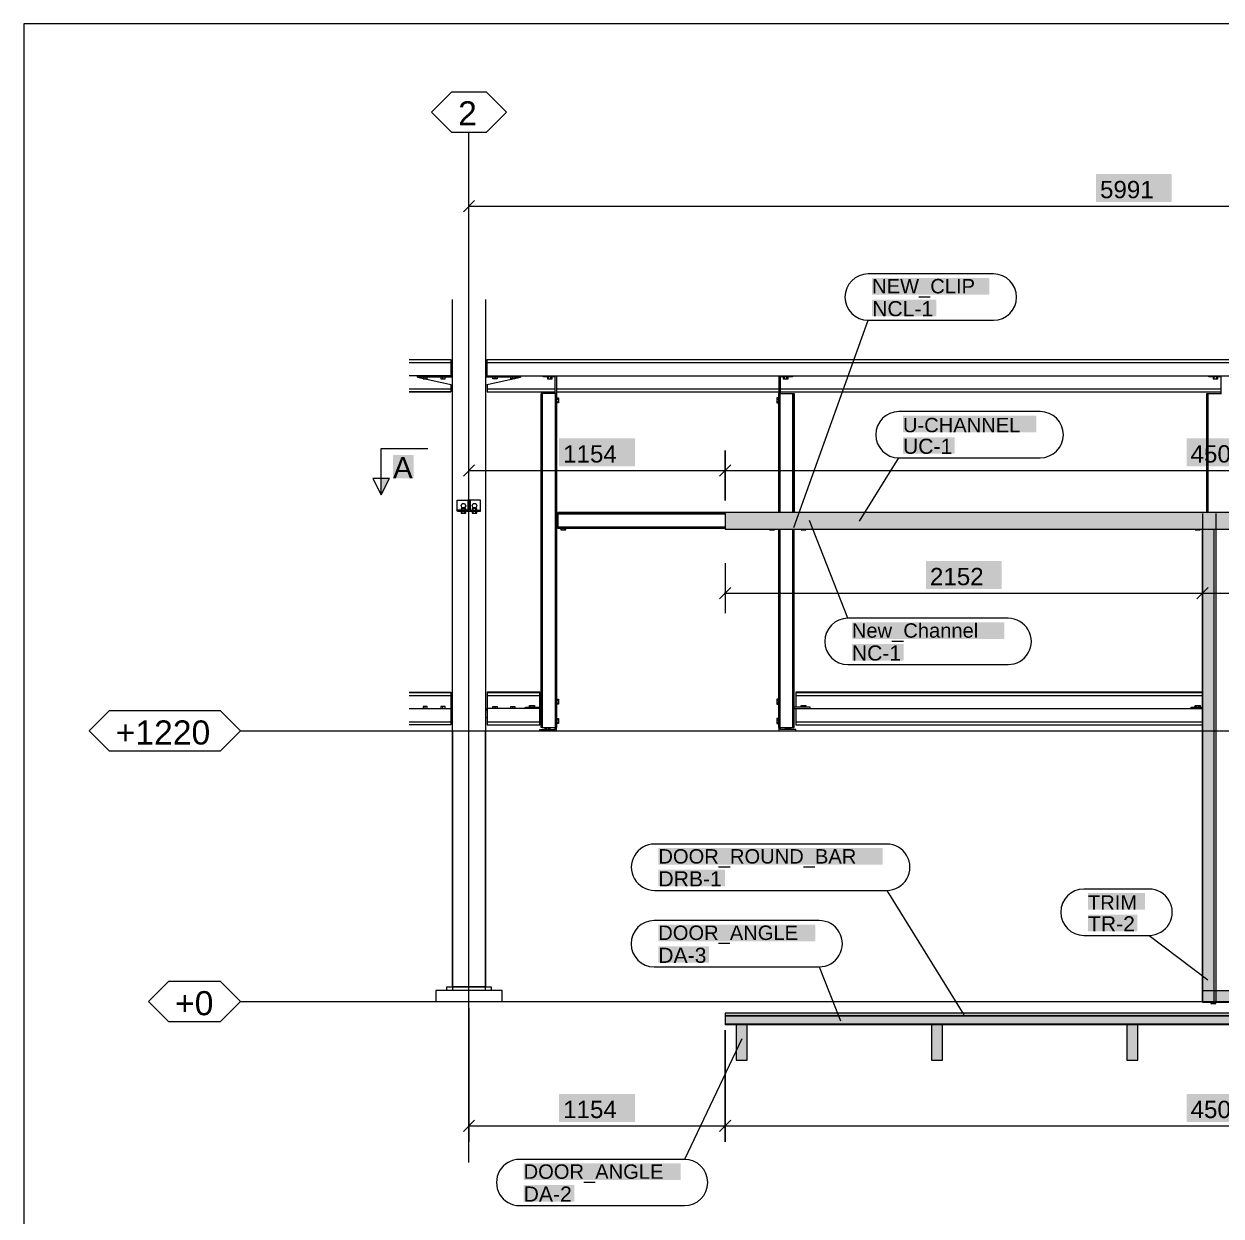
# Model space of a CAD drawing. Header units: inches. Extents: x 0.2 to 15.9, y 0.4 to 11.3.
# Drawn here: x 0.39 to 6.99, y 4.72 to 11.3 of the extents above; entities that cross this region are included whole.
import ezdxf

# ---------------------------------------------------------------- set-up
doc = ezdxf.new("R2010")
doc.units = ezdxf.units.IN
doc.header["$MEASUREMENT"] = 0
doc.layers.add('PDF_Geometry', color=7, linetype='Continuous')
doc.layers.add('PDF_Text', color=7, linetype='Continuous')
doc.layers.add('PDF_Solid Fills', color=7, linetype='Continuous', true_color=0xffffff)
doc.styles.add('PDF Arial', font='arial.ttf')

msp = doc.modelspace()

# ---------------------------------------------------------------- hatches: boundary and pattern name
at = {"layer": 'PDF_Solid Fills', "transparency": 33554559}
for color, points in [(256, [(6.722923703123888, 10.316674009785), (6.722923703123888, 10.47089452222945), (6.722923703123888, 10.47089452222945), (6.305361458234999, 10.47089452222945), (6.305361458234999, 10.47089452222945), (6.305361458234999, 10.316674009785), (6.305361458234999, 10.316674009785)]), (256, [(5.717547311790555, 9.806420905229446), (5.717547311790555, 9.898217965729446), (5.717547311790555, 9.898217965729446), (5.070754078596111, 9.898217965729446), (5.070754078596111, 9.898217965729446), (5.070754078596111, 9.806420905229446), (5.070754078596111, 9.806420905229446)]), (256, [(5.717547311790555, 9.806420905229446), (5.717547311790555, 9.898217965729446), (5.717547311790555, 9.898217965729446), (5.070754078596111, 9.898217965729446), (5.070754078596111, 9.898217965729446), (5.070754078596111, 9.806420905229446), (5.070754078596111, 9.806420905229446)]), (256, [(5.424451134623889, 9.687084467507225), (5.424451134623889, 9.778881528007224), (5.424451134623889, 9.778881528007224), (5.070754078596111, 9.778881528007224), (5.070754078596111, 9.778881528007224), (5.070754078596111, 9.687084467507225), (5.070754078596111, 9.687084467507225)]), (256, [(5.424451134623889, 9.687084467507225), (5.424451134623889, 9.778881528007224), (5.424451134623889, 9.778881528007224), (5.070754078596111, 9.778881528007224), (5.070754078596111, 9.778881528007224), (5.070754078596111, 9.687084467507225), (5.070754078596111, 9.687084467507225)]), (256, [(5.975758118873889, 9.04734447556278), (5.975758118873889, 9.139141536062779), (5.975758118873889, 9.139141536062779), (5.240753384735, 9.139141536062779), (5.240753384735, 9.139141536062779), (5.240753384735, 9.04734447556278), (5.240753384735, 9.04734447556278)]), (256, [(5.975758118873889, 9.04734447556278), (5.975758118873889, 9.139141536062779), (5.975758118873889, 9.139141536062779), (5.240753384735, 9.139141536062779), (5.240753384735, 9.139141536062779), (5.240753384735, 9.04734447556278), (5.240753384735, 9.04734447556278)]), (256, [(3.762462672873889, 8.858672539007223), (3.762462672873889, 9.012891756090557), (3.762462672873889, 9.012891756090557), (3.344900427985, 9.012891756090557), (3.344900427985, 9.012891756090557), (3.344900427985, 8.858672539007223), (3.344900427985, 8.858672539007223)]), (256, [(5.526364965401667, 8.928008037840556), (5.526364965401667, 9.019805098340557), (5.526364965401667, 9.019805098340557), (5.240753384735, 9.019805098340557), (5.240753384735, 9.019805098340557), (5.240753384735, 8.928008037840556), (5.240753384735, 8.928008037840556)]), (256, [(5.526364965401667, 8.928008037840556), (5.526364965401667, 9.019805098340557), (5.526364965401667, 9.019805098340557), (5.240753384735, 9.019805098340557), (5.240753384735, 9.019805098340557), (5.240753384735, 8.928008037840556), (5.240753384735, 8.928008037840556)]), (256, [(7.222300955790554, 8.858672539007223), (7.222300955790554, 9.012891756090557), (7.222300955790554, 9.012891756090557), (6.804737415540556, 9.012891756090557), (6.804737415540556, 9.012891756090557), (6.804737415540556, 8.858672539007223), (6.804737415540556, 8.858672539007223)]), (256, [(2.54284909809611, 8.792764565673888), (2.54284909809611, 8.921281227590557), (2.54284909809611, 8.921281227590557), (2.428515344985001, 8.921281227590557), (2.428515344985001, 8.921281227590557), (2.428515344985001, 8.792764565673888), (2.428515344985001, 8.792764565673888)]), (7, [(2.364257661707222, 8.792764565673888), (2.410156191957221, 8.792764565673888), (2.410156191957221, 8.792764565673888), (2.364257661707222, 8.70096750517389), (2.364257661707222, 8.70096750517389)]), (256, [(5.785064123623888, 8.182089886340558), (5.785064123623888, 8.33630910342389), (5.785064123623888, 8.33630910342389), (5.367501878735, 8.33630910342389), (5.367501878735, 8.33630910342389), (5.367501878735, 8.182089886340558), (5.367501878735, 8.182089886340558)]), (256, [(5.799314391207222, 7.907108038951668), (5.799314391207222, 7.998905099451667), (5.799314391207222, 7.998905099451667), (4.958974777596111, 7.998905099451667), (4.958974777596111, 7.998905099451667), (4.958974777596111, 7.907108038951668), (4.958974777596111, 7.907108038951668)]), (256, [(5.799314391207222, 7.907108038951668), (5.799314391207222, 7.998905099451667), (5.799314391207222, 7.998905099451667), (4.958974777596111, 7.998905099451667), (4.958974777596111, 7.998905099451667), (4.958974777596111, 7.907108038951668), (4.958974777596111, 7.907108038951668)]), (256, [(5.244586358262778, 7.787771601229446), (5.244586358262778, 7.879568661729446), (5.244586358262778, 7.879568661729446), (4.958974777596111, 7.879568661729446), (4.958974777596111, 7.879568661729446), (4.958974777596111, 7.787771601229446), (4.958974777596111, 7.787771601229446)]), (256, [(5.244586358262778, 7.787771601229446), (5.244586358262778, 7.879568661729446), (5.244586358262778, 7.879568661729446), (4.958974777596111, 7.879568661729446), (4.958974777596111, 7.879568661729446), (4.958974777596111, 7.787771601229446), (4.958974777596111, 7.787771601229446)]), (256, [(5.129738346790555, 6.661378688812779), (5.129738346790555, 6.753175749312779), (5.129738346790555, 6.753175749312779), (3.892268219096111, 6.753175749312779), (3.892268219096111, 6.753175749312779), (3.892268219096111, 6.661378688812779), (3.892268219096111, 6.661378688812779)]), (256, [(5.129738346790555, 6.661378688812779), (5.129738346790555, 6.753175749312779), (5.129738346790555, 6.753175749312779), (3.892268219096111, 6.753175749312779), (3.892268219096111, 6.753175749312779), (3.892268219096111, 6.661378688812779), (3.892268219096111, 6.661378688812779)]), (256, [(4.259547136373889, 6.542042251090556), (4.259547136373889, 6.633839311590556), (4.259547136373889, 6.633839311590556), (3.892268219096111, 6.633839311590556), (3.892268219096111, 6.633839311590556), (3.892268219096111, 6.542042251090556), (3.892268219096111, 6.542042251090556)]), (256, [(4.259547136373889, 6.542042251090556), (4.259547136373889, 6.633839311590556), (4.259547136373889, 6.633839311590556), (3.892268219096111, 6.633839311590556), (3.892268219096111, 6.633839311590556), (3.892268219096111, 6.542042251090556), (3.892268219096111, 6.542042251090556)]), (256, [(6.576024571679443, 6.413122731868335), (6.576024571679443, 6.504919792368335), (6.576024571679443, 6.504919792368335), (6.260740154040555, 6.504919792368335), (6.260740154040555, 6.504919792368335), (6.260740154040555, 6.413122731868335), (6.260740154040555, 6.413122731868335)]), (256, [(6.576024571679443, 6.413122731868335), (6.576024571679443, 6.504919792368335), (6.576024571679443, 6.504919792368335), (6.260740154040555, 6.504919792368335), (6.260740154040555, 6.504919792368335), (6.260740154040555, 6.413122731868335), (6.260740154040555, 6.413122731868335)]), (256, [(6.532725831179444, 6.293786294146112), (6.532725831179444, 6.385583354646112), (6.532725831179444, 6.385583354646112), (6.260740154040555, 6.385583354646112), (6.260740154040555, 6.385583354646112), (6.260740154040555, 6.293786294146112), (6.260740154040555, 6.293786294146112)]), (256, [(6.532725831179444, 6.293786294146112), (6.532725831179444, 6.385583354646112), (6.532725831179444, 6.385583354646112), (6.260740154040555, 6.385583354646112), (6.260740154040555, 6.385583354646112), (6.260740154040555, 6.293786294146112), (6.260740154040555, 6.293786294146112)]), (256, [(4.757179537623889, 6.239723102812779), (4.757179537623889, 6.33152145867389), (4.757179537623889, 6.33152145867389), (3.891470276651667, 6.33152145867389), (3.891470276651667, 6.33152145867389), (3.891470276651667, 6.239723102812779), (3.891470276651667, 6.239723102812779)]), (256, [(4.757179537623889, 6.239723102812779), (4.757179537623889, 6.33152145867389), (4.757179537623889, 6.33152145867389), (3.891470276651667, 6.33152145867389), (3.891470276651667, 6.33152145867389), (3.891470276651667, 6.239723102812779), (3.891470276651667, 6.239723102812779)]), (256, [(4.170357637790555, 6.120387960451668), (4.170357637790555, 6.212185020951668), (4.170357637790555, 6.212185020951668), (3.891470276651667, 6.212185020951668), (3.891470276651667, 6.212185020951668), (3.891470276651667, 6.120387960451668), (3.891470276651667, 6.120387960451668)]), (256, [(4.170357637790555, 6.120387960451668), (4.170357637790555, 6.212185020951668), (4.170357637790555, 6.212185020951668), (3.891470276651667, 6.212185020951668), (3.891470276651667, 6.212185020951668), (3.891470276651667, 6.120387960451668), (3.891470276651667, 6.120387960451668)]), (256, [(3.762462672873889, 5.242677178785001), (3.762462672873889, 5.396896395868335), (3.762462672873889, 5.396896395868335), (3.344900427985, 5.396896395868335), (3.344900427985, 5.396896395868335), (3.344900427985, 5.242677178785001), (3.344900427985, 5.242677178785001)]), (256, [(7.222300955790554, 5.242677178785001), (7.222300955790554, 5.396896395868335), (7.222300955790554, 5.396896395868335), (6.804737415540556, 5.396896395868335), (6.804737415540556, 5.396896395868335), (6.804737415540556, 5.242677178785001), (6.804737415540556, 5.242677178785001)]), (256, [(4.014802903401667, 4.922546815229446), (4.014802903401667, 5.014343875729446), (4.014802903401667, 5.014343875729446), (3.149093642429445, 5.014343875729446), (3.149093642429445, 5.014343875729446), (3.149093642429445, 4.922546815229446), (3.149093642429445, 4.922546815229446)]), (256, [(4.014802903401667, 4.922546815229446), (4.014802903401667, 5.014343875729446), (4.014802903401667, 5.014343875729446), (3.149093642429445, 5.014343875729446), (3.149093642429445, 5.014343875729446), (3.149093642429445, 4.922546815229446), (3.149093642429445, 4.922546815229446)]), (256, [(3.427982298929443, 4.803210377507223), (3.427982298929443, 4.895007438007223), (3.427982298929443, 4.895007438007223), (3.149093642429445, 4.895007438007223), (3.149093642429445, 4.895007438007223), (3.149093642429445, 4.803210377507223), (3.149093642429445, 4.803210377507223)]), (256, [(3.427982298929443, 4.803210377507223), (3.427982298929443, 4.895007438007223), (3.427982298929443, 4.895007438007223), (3.149093642429445, 4.895007438007223), (3.149093642429445, 4.895007438007223), (3.149093642429445, 4.803210377507223), (3.149093642429445, 4.803210377507223)])]:
    msp.add_hatch(color=color, dxfattribs=at).paths.add_polyline_path(points)
h = msp.add_hatch(color=7, dxfattribs=at)
h.paths.add_polyline_path([(2.847760263957222, 8.836641037229446), (2.848122965068333, 8.836638446507221)], flags=0)
h.paths.add_polyline_path([(2.847760263957228, 8.836275745399753, 0.41524209307173), (2.848122965068333, 8.836638446507221)], flags=0)
h.paths.add_polyline_path([(2.847397562845537, 8.836638446507225, 0.4152421006918846), (2.847760263957222, 8.836275745396112)], flags=0)
h = msp.add_hatch(color=7, dxfattribs=at)
h.paths.add_polyline_path([(4.259601541540555, 8.836641037229446), (4.259962947290556, 8.836638446507221)], flags=0)
h.paths.add_polyline_path([(4.25960024617945, 8.836275745399837, 0.4152421007167341), (4.259962947290556, 8.836638446507221)], flags=0)
h.paths.add_polyline_path([(4.259237545049494, 8.836638446507257, 0.4152420851206099), (4.259600246179444, 8.836275745396112)], flags=0)
h = msp.add_hatch(color=7, dxfattribs=at)
h.paths.add_polyline_path([(4.259601541540555, 8.836641037229446), (4.259962947290556, 8.836638446507221)], flags=0)
h.paths.add_polyline_path([(4.25960024617945, 8.836275745399837, 0.4152421007167341), (4.259962947290556, 8.836638446507221)], flags=0)
h.paths.add_polyline_path([(4.259237545049494, 8.836638446507257, 0.4152420851206099), (4.259600246179444, 8.836275745396112)], flags=0)
at = {"layer": 'PDF_Solid Fills', "true_color": 0xe4e4e4, "transparency": 33554559}
for points in [[(4.259601541540555, 8.51220748406278), (9.767436829790554, 8.51220748406278), (9.767436829790554, 8.51220748406278), (9.767436829790554, 8.60400454456278), (9.767436829790554, 8.60400454456278), (4.259601541540555, 8.60400454456278), (4.259601541540555, 8.60400454456278)], [(6.954468206373888, 5.903939595590557), (6.954468206373888, 8.60033349117389), (6.954468206373888, 8.60033349117389), (6.892965756179444, 8.60033349117389), (6.892965756179444, 8.60033349117389), (6.892965756179444, 5.903942186312779), (6.892965756179444, 5.903942186312779), (6.894799987512777, 5.903942186312779), (6.894799987512777, 5.903942186312779)], [(9.723985236679445, 5.965444636507223), (6.892959279373889, 5.965444636507223), (6.892959279373889, 5.965444636507223), (6.892959279373889, 5.903942186312779), (6.892959279373889, 5.903942186312779), (9.723985236679445, 5.903942186312779), (9.723985236679445, 5.903942186312779)], [(4.259601541540555, 5.828056046340557), (9.767436829790554, 5.828056046340557), (9.767436829790554, 5.828056046340557), (9.767436829790554, 5.842742850618335), (9.767436829790554, 5.842742850618335), (4.259601541540555, 5.842742850618335), (4.259601541540555, 5.842742850618335)], [(4.259601541540555, 5.780456706951667), (9.767436829790554, 5.780456706951667), (9.767436829790554, 5.780456706951667), (9.767436829790554, 5.828053455618334), (9.767436829790554, 5.828053455618334), (4.259601541540555, 5.828053455618334), (4.259601541540555, 5.828053455618334)], [(4.326920163123888, 5.819400443396112), (4.320799581873889, 5.819400443396112), (4.320799581873889, 5.819400443396112), (4.320799581873889, 5.583262589646112), (4.320799581873889, 5.583262589646112), (4.381997622207221, 5.583262589646112), (4.381997622207221, 5.583262589646112), (4.381997622207221, 5.794922004479445), (4.381997622207221, 5.794922004479445), (4.326920163123888, 5.794922004479445), (4.326920163123888, 5.794922004479445)], [(5.404007745568333, 5.819400443396112), (5.397887164318333, 5.819400443396112), (5.397887164318333, 5.819400443396112), (5.397887164318333, 5.583262589646112), (5.397887164318333, 5.583262589646112), (5.459086500012777, 5.583262589646112), (5.459086500012777, 5.583262589646112), (5.459086500012777, 5.794922004479445), (5.459086500012777, 5.794922004479445), (5.404007745568333, 5.794922004479445), (5.404007745568333, 5.794922004479445)], [(6.481095328012777, 5.819400443396112), (6.474976042123889, 5.819400443396112), (6.474976042123889, 5.819400443396112), (6.474976042123889, 5.583262589646112), (6.474976042123889, 5.583262589646112), (6.536174082457221, 5.583262589646112), (6.536174082457221, 5.583262589646112), (6.536174082457221, 5.794922004479445), (6.536174082457221, 5.794922004479445), (6.481095328012777, 5.794922004479445), (6.481095328012777, 5.794922004479445)]]:
    msp.add_hatch(color=254, dxfattribs=at).paths.add_polyline_path(points)
at = {"layer": 'PDF_Solid Fills', "transparency": 33554559}
h = msp.add_hatch(color=7, dxfattribs=at)
h.paths.add_polyline_path([(2.847760263957222, 5.220645677007223), (2.848122965068333, 5.220650858451667)], flags=0)
h.paths.add_polyline_path([(2.847760263957224, 5.22101355956414, 0.4152421017967872), (2.847397562846111, 5.220650858451667)], flags=0)
h.paths.add_polyline_path([(2.84812296506513, 5.220650858451673, 0.4152421038711807), (2.847760263957222, 5.221013559562779)], flags=0)
h = msp.add_hatch(color=7, dxfattribs=at)
h.paths.add_polyline_path([(4.259601541540555, 5.220645677007223), (4.259962947290556, 5.220650858451667)], flags=0)
h.paths.add_polyline_path([(4.259600246179439, 5.221013559559956, 0.4152420974005869), (4.259237545068334, 5.220650858451667)], flags=0)
h.paths.add_polyline_path([(4.259962947287439, 5.220650858451673, 0.415242094865216), (4.259600246179444, 5.221013559562779)], flags=0)
h = msp.add_hatch(color=7, dxfattribs=at)
h.paths.add_polyline_path([(4.259601541540555, 5.220645677007223), (4.259962947290556, 5.220650858451667)], flags=0)
h.paths.add_polyline_path([(4.259600246179439, 5.221013559559956, 0.4152420974005869), (4.259237545068334, 5.220650858451667)], flags=0)
h.paths.add_polyline_path([(4.259962947287439, 5.220650858451673, 0.415242094865216), (4.259600246179444, 5.221013559562779)], flags=0)

# ---------------------------------------------------------------- linework, layer by layer
at = {"layer": 'PDF_Geometry', "lineweight": 9}
for points in [[(0.3936978358333333, 0.3937011275000013), (15.81563249777777, 0.3937011275000013), (15.81563249777777, 11.29921678583333), (0.3936978358333333, 11.29921678583333)], [(2.94425171312389, 10.92336156761833), (2.751268814790556, 10.92336156761833), (2.641111305901667, 10.81321701234055), (2.751268814790556, 10.70305950345167), (2.94425171312389, 10.70305950345167), (3.054409222012779, 10.81321701234055)], [(4.259600246179444, 8.946795955396112), (4.259600246179444, 8.67140218317389)], [(4.228446811457223, 8.805485011785002), (4.290753680901666, 8.867791881229445)], [(2.318359131457223, 8.792764565673888), (2.36425377562389, 8.700962323729446), (2.410161373401666, 8.792764565673888)], [(2.83058377562389, 8.641945671507221), (2.823873805068334, 8.630313328729446), (2.810453863957222, 8.630313328729446), (2.803730939790555, 8.641945671507221), (2.810453863957222, 8.653578014285001), (2.823873805068334, 8.653578014285001)], [(2.891789588123889, 8.641945671507221), (2.885066663957222, 8.630313328729446), (2.871646722846111, 8.630313328729446), (2.864936752290554, 8.641945671507221), (2.871646722846111, 8.653578014285001), (2.885066663957222, 8.653578014285001)], [(6.892965756179444, 8.049900875673888), (6.892965756179444, 8.325294647896111)], [(6.861812321457222, 8.128904949840557), (6.924119190901667, 8.191211819285002)], [(6.893328457290555, 8.16005838456278), (6.892964460818333, 8.16005838456278)], [(9.767436829790554, 5.828058637062779), (4.259600246179444, 5.828058637062779)], [(4.259600246179444, 5.132514488451668), (4.259600246179444, 5.748057134840557)], [(4.228446811457223, 5.189484470118335), (4.290753680901666, 5.25180429317389)]]:
    msp.add_lwpolyline(points, close=True, dxfattribs=at)
for points in [[(2.847760263957222, 5.01957195317389), (2.847760263957222, 10.70305950345167)], [(2.847760263957222, 10.12940883539611), (2.847760263957222, 10.40480260761833)], [(2.878913698679443, 10.32579853345167), (2.816606829235, 10.26349166400722)], [(2.847760263957222, 10.29464509872944), (10.18052748812389, 10.29464509872944), (10.30904026395722, 10.29464509872944), (10.67178023590166, 10.29464509872944), (10.30904026395722, 10.29464509872944)], [(2.847760263957222, 10.29464380336833), (2.848122965068333, 10.29464509872944)], [(2.939562505901666, 9.779816778729446), (2.939562505901666, 5.987167842340557), (2.755958022012777, 5.987167842340557), (2.755958022012777, 9.779816778729446)], [(2.517235922846111, 9.448709525118336), (2.74678686534611, 9.448709525118336), (2.74678686534611, 9.357969479285002), (2.517235922846111, 9.357969479285002)], [(2.948733662568333, 9.357995386507223), (2.948733662568333, 9.448748385951667), (10.09790935645722, 9.448709525118336), (10.09790935645722, 9.357969479285002), (10.10402346090166, 9.357969479285002)], [(2.517235922846111, 9.43140350067389), (2.74678686534611, 9.43140350067389)], [(2.948733662568333, 9.431442361507221), (10.09790935645722, 9.43140350067389)], [(2.74678686534611, 9.310714705951668), (2.74678686534611, 9.269055892618335), (2.517235922846111, 9.269055892618335)], [(2.563195335068334, 9.350624781785001), (2.563195335068334, 9.357969479285002)], [(2.755958022012777, 9.350624781785001), (2.563195335068334, 9.350624781785001), (2.755958022012777, 9.308719849840557)], [(2.594400584235, 9.350624781785001), (2.594400584235, 9.340831851785001), (2.617652316179444, 9.340831851785001), (2.617652316179444, 9.350624781785001)], [(2.606032927012778, 9.340831851785001), (2.606032927012778, 9.350624781785001)], [(2.692316930623888, 9.350624781785001), (2.692316930623888, 9.340831851785001), (2.715568662568332, 9.340831851785001), (2.715568662568332, 9.350624781785001)], [(2.703949273401667, 9.340831851785001), (2.703949273401667, 9.350624781785001)], [(2.74678686534611, 9.357969479285002), (2.755958022012777, 9.357969479285002)], [(2.939562505901666, 9.357969479285002), (3.132338146457223, 9.357969479285002), (3.132338146457223, 9.350624781785001)], [(2.939562505901666, 9.308719849840557), (3.132338146457223, 9.350624781785001), (2.939562505901666, 9.350624781785001)], [(2.948733662568333, 9.357969479285002), (2.948733662568333, 9.357995386507223), (10.09790935645722, 9.357969479285002)], [(2.948733662568333, 9.310714705951668), (2.948733662568333, 9.269094753451668), (3.323883193957222, 9.269081799840556)], [(3.003203597290555, 9.350624781785001), (3.003203597290555, 9.340831851785001), (2.97995186534611, 9.340831851785001), (2.97995186534611, 9.350624781785001)], [(2.984226557012778, 9.357969479285002), (2.984226557012778, 9.357995386507223)], [(2.991571254512777, 9.340831851785001), (2.991571254512777, 9.350624781785001)], [(2.998915952012779, 9.357969479285002), (2.998915952012779, 9.357995386507223)], [(3.101119943679445, 9.350624781785001), (3.101119943679445, 9.340831851785001), (3.077868211735, 9.340831851785001), (3.077868211735, 9.350624781785001)], [(3.082142903401667, 9.357969479285002), (3.082142903401667, 9.357995386507223)], [(3.089487600901667, 9.340831851785001), (3.089487600901667, 9.350624781785001)], [(3.096832298401666, 9.357969479285002), (3.096832298401666, 9.357995386507223)], [(3.323883193957222, 9.260040179285001), (3.323883193957222, 9.351842421229446), (3.256563277012778, 9.351842421229446), (3.256563277012778, 9.357969479285002), (3.329997298401666, 9.357969479285002), (3.329997298401666, 9.260040179285001)], [(3.279853869790555, 9.351842421229446), (3.279853869790555, 9.342049491229446), (3.306706705623888, 9.342049491229446), (3.306706705623888, 9.351842421229446)], [(3.285942067012776, 9.357969479285002), (3.285942067012776, 9.357995386507223)], [(3.286563840346111, 9.342049491229446), (3.286563840346111, 9.351842421229446)], [(3.299996735068332, 9.342049491229446), (3.299996735068332, 9.351842421229446)], [(3.300618508401667, 9.357969479285002), (3.300618508401667, 9.357995386507223)], [(4.557636930623888, 9.260040179285001), (4.557636930623888, 9.357969479285002), (4.631070952012778, 9.357969479285002), (4.631070952012778, 9.351842421229446), (4.563763988679444, 9.351842421229446), (4.563763988679444, 9.260040179285001)], [(4.580927523401666, 9.351842421229446), (4.580927523401666, 9.342049491229446), (4.607780359234999, 9.342049491229446), (4.607780359234999, 9.351842421229446)], [(4.587015720623889, 9.357969479285002), (4.587015720623889, 9.357995386507223)], [(4.587650447568333, 9.342049491229446), (4.587650447568333, 9.351842421229446)], [(4.601070388679444, 9.342049491229446), (4.601070388679444, 9.351842421229446)], [(4.601705115623889, 9.357969479285002), (4.601705115623889, 9.357995386507223)], [(6.994547974512777, 9.260053132896111), (6.994547974512777, 9.351855374840557), (6.927228057568333, 9.351855374840557), (6.927228057568333, 9.357982432896112)], [(6.950518650346111, 9.351855374840557), (6.950518650346111, 9.342062444840558), (6.977371486179444, 9.342062444840558), (6.977371486179444, 9.351855374840557)], [(6.957228620901666, 9.342062444840558), (6.957228620901666, 9.351855374840557)], [(6.970661515623889, 9.342062444840558), (6.970661515623889, 9.351855374840557)], [(2.517235922846111, 9.287126180118333), (2.74678686534611, 9.287126180118333)], [(2.517235922846111, 9.270351253729446), (2.74678686534611, 9.270351253729446)], [(2.948733662568333, 9.287165040951667), (3.323883193957222, 9.287152087340557)], [(2.948733662568333, 9.27039011456278), (3.323883193957222, 9.27039011456278)], [(3.250993224235, 7.417984864840557), (3.331836711179444, 7.417984864840557), (3.331836711179444, 9.260040179285001), (3.250993224235, 9.260040179285001), (3.249827399235001, 9.260040179285001), (3.248778156735001, 9.260040179285001), (3.247884357568333, 9.260040179285001), (3.247146001735, 9.260040179285001), (3.246601950068333, 9.260040179285001), (3.246278109790555, 9.260040179285001), (3.246161527290555, 9.260040179285001), (3.246161527290555, 7.417984864840557), (3.246278109790555, 7.417984864840557), (3.246278109790555, 9.260040179285001)], [(3.246601950068333, 9.260040179285001), (3.246601950068333, 7.417984864840557), (3.246278109790555, 7.417984864840557)], [(3.247146001735, 9.260040179285001), (3.247146001735, 7.417984864840557), (3.246601950068333, 7.417984864840557)], [(3.247884357568333, 9.260040179285001), (3.247884357568333, 7.417984864840557), (3.247146001735, 7.417984864840557)], [(3.248778156735001, 9.260040179285001), (3.248778156735001, 7.417984864840557), (3.247884357568333, 7.417984864840557)], [(3.249827399235001, 9.260040179285001), (3.249827399235001, 7.417984864840557), (3.248778156735001, 7.417984864840557)], [(3.250993224235, 9.260040179285001), (3.250993224235, 7.417984864840557), (3.249827399235001, 7.417984864840557)], [(3.252223817290555, 7.417984864840557), (3.252223817290555, 9.260040179285001)], [(3.253506224790555, 7.417984864840557), (3.253506224790555, 9.260040179285001)], [(3.324492013679444, 7.417984864840557), (3.324492013679444, 9.260040179285001)], [(3.325929864512778, 7.417984864840557), (3.325929864512778, 9.260040179285001)], [(3.327302947290555, 7.417984864840557), (3.327302947290555, 9.260040179285001)], [(3.328572401179445, 7.417984864840557), (3.328572401179445, 9.260040179285001)], [(3.329686411734999, 7.417984864840557), (3.329686411734999, 9.260040179285001)], [(3.329997298401666, 9.287152087340557), (4.557636930623888, 9.287152087340557)], [(3.329997298401666, 9.27039011456278), (4.557636930623888, 9.270377160951668)], [(3.329997298401666, 9.269081799840556), (4.557636930623888, 9.269081799840556)], [(3.330606118123888, 7.417984864840557), (3.330606118123888, 9.260040179285001)], [(3.331279705901665, 7.417984864840557), (3.331279705901665, 9.260040179285001)], [(3.331694221457222, 7.417984864840557), (3.331694221457222, 9.260040179285001)], [(4.55579751784611, 8.60400454456278), (4.55579751784611, 9.260040179285001), (4.555914100346111, 9.260040179285001), (4.556237940623888, 9.260040179285001), (4.556781992290556, 9.260040179285001), (4.557520348123889, 9.260040179285001), (4.558427100901667, 9.260040179285001), (4.559476343401666, 9.260040179285001), (4.560629214790555, 9.260040179285001), (4.641472701735, 9.260040179285001), (4.641472701735, 8.60400454456278)], [(4.555914100346111, 8.60400454456278), (4.555914100346111, 9.260040179285001)], [(4.556237940623888, 8.60400454456278), (4.556237940623888, 9.260040179285001)], [(4.556781992290556, 8.60400454456278), (4.556781992290556, 9.260040179285001)], [(4.557520348123889, 8.60400454456278), (4.557520348123889, 9.260040179285001)], [(4.558427100901667, 8.60400454456278), (4.558427100901667, 9.260040179285001)], [(4.559476343401666, 8.60400454456278), (4.559476343401666, 9.260040179285001)], [(4.560629214790555, 8.60400454456278), (4.560629214790555, 9.260040179285001)], [(4.561872761457221, 8.60400454456278), (4.561872761457221, 9.260040179285001)], [(4.563142215346111, 8.60400454456278), (4.563142215346111, 9.260040179285001)], [(4.563763988679444, 9.287152087340557), (6.994547974512777, 9.287139133729445)], [(4.563763988679444, 9.270377160951668), (6.994547974512777, 9.270364207340556)], [(4.563763988679444, 9.269081799840556), (6.994547974512777, 9.269068846229446)], [(4.634140957846111, 8.60400454456278), (4.634140957846111, 9.260040179285001)], [(4.635410411735001, 8.60400454456278), (4.635410411735001, 9.260040179285001)], [(4.636641004790556, 8.60400454456278), (4.636641004790556, 9.260040179285001)], [(4.637806829790555, 8.60400454456278), (4.637806829790555, 9.260040179285001)], [(4.638856072290556, 8.60400454456278), (4.638856072290556, 9.260040179285001)], [(4.639762825068332, 8.60400454456278), (4.639762825068332, 9.260040179285001)], [(4.640488227290554, 8.60400454456278), (4.640488227290554, 9.260040179285001)], [(4.641032278957221, 8.60400454456278), (4.641032278957221, 9.260040179285001)], [(4.641369072846111, 8.60400454456278), (4.641369072846111, 9.260040179285001)], [(6.91682630784611, 8.60400454456278), (6.91682630784611, 9.260053132896111), (6.997669794790555, 9.260053132896111)], [(6.91694289034611, 8.60400454456278), (6.91694289034611, 9.260053132896111)], [(6.917266730623888, 8.60400454456278), (6.917266730623888, 9.260053132896111)], [(6.917810782290556, 8.60400454456278), (6.917810782290556, 9.260053132896111)], [(6.918549138123888, 8.60400454456278), (6.918549138123888, 9.260053132896111)], [(6.919455890901666, 8.60400454456278), (6.919455890901666, 9.260053132896111)], [(6.920492179790556, 8.60400454456278), (6.920492179790556, 9.260053132896111)], [(6.921658004790556, 8.60400454456278), (6.921658004790556, 9.260053132896111)], [(6.922888597846111, 8.60400454456278), (6.922888597846111, 9.260053132896111)], [(6.92417100534611, 8.60400454456278), (6.92417100534611, 9.260053132896111)], [(3.331836711179444, 9.236749586507223), (3.341629641179443, 9.236749586507223), (3.341629641179443, 9.20989675067389), (3.331836711179444, 9.20989675067389)], [(3.331836711179444, 9.230039615951666), (3.341629641179443, 9.230039615951666)], [(3.331836711179444, 9.216619674840556), (3.341629641179443, 9.216619674840556)], [(4.55579751784611, 9.236749586507223), (4.546004587846111, 9.236749586507223), (4.546004587846111, 9.20989675067389), (4.55579751784611, 9.20989675067389)], [(4.546004587846111, 9.230039615951666), (4.55579751784611, 9.230039615951666)], [(4.546004587846111, 9.216619674840556), (4.55579751784611, 9.216619674840556)], [(2.36425377562389, 8.700962323729446), (2.36425377562389, 8.958000829007222), (2.621292280901665, 8.958000829007222)], [(2.847760263957222, 8.67140218317389), (2.847760263957222, 8.946795955396112)], [(2.878913698679443, 8.867791881229445), (2.816606829235, 8.805485011785002)], [(2.847760263957222, 8.836638446507221), (4.259600246179444, 8.836638446507221), (9.767436829790554, 8.836638446507221), (10.30904026395722, 8.836638446507221)], [(2.786567405068332, 8.61134924206278), (2.783497399235001, 8.61134924206278), (2.783497399235001, 8.672542100951668), (2.841646159512777, 8.672542100951668)], [(2.853874368401666, 8.672542100951668), (2.847760263957222, 8.672542100951668), (2.847760263957222, 8.61134924206278), (2.847760263957222, 8.672542100951668), (2.841646159512777, 8.672542100951668), (2.841646159512777, 8.617463346507224), (2.786567405068332, 8.617463346507224), (2.786567405068332, 8.61134924206278), (2.847760263957222, 8.61134924206278), (2.90895312284611, 8.61134924206278), (2.912023128679444, 8.61134924206278), (2.912023128679444, 8.672542100951668), (2.853874368401666, 8.672542100951668), (2.853874368401666, 8.617463346507224), (2.90895312284611, 8.617463346507224), (2.90895312284611, 8.61134924206278)], [(2.83058377562389, 8.617463346507224), (2.83058377562389, 8.627256276507223), (2.803730939790555, 8.627256276507223), (2.803730939790555, 8.617463346507224)], [(2.803730939790555, 8.61134924206278), (2.803730939790555, 8.60155631206278), (2.83058377562389, 8.60155631206278), (2.83058377562389, 8.61134924206278)], [(2.810453863957222, 8.617463346507224), (2.810453863957222, 8.627256276507223)], [(2.810453863957222, 8.60155631206278), (2.810453863957222, 8.61134924206278)], [(2.823873805068334, 8.617463346507224), (2.823873805068334, 8.627256276507223)], [(2.823873805068334, 8.60155631206278), (2.823873805068334, 8.61134924206278)], [(2.891789588123889, 8.617463346507224), (2.891789588123889, 8.627256276507223), (2.864936752290554, 8.627256276507223), (2.864936752290554, 8.617463346507224)], [(2.864936752290554, 8.61134924206278), (2.864936752290554, 8.60155631206278), (2.891789588123889, 8.60155631206278), (2.891789588123889, 8.61134924206278)], [(2.871646722846111, 8.617463346507224), (2.871646722846111, 8.627256276507223)], [(2.871646722846111, 8.60155631206278), (2.871646722846111, 8.61134924206278)], [(2.885066663957222, 8.617463346507224), (2.885066663957222, 8.627256276507223)], [(2.885066663957222, 8.60155631206278), (2.885066663957222, 8.61134924206278)], [(3.331836711179444, 8.593602794840557), (3.337963769235001, 8.593602794840557)], [(4.259600246179444, 8.60400454456278), (4.259600246179444, 8.512202302618334), (9.767436829790554, 8.512202302618334), (9.767436829790554, 8.60400454456278), (4.259600246179444, 8.60400454456278), (3.337963769235001, 8.60400454456278), (3.337963769235001, 8.523161057618333), (3.337963769235001, 8.521995232618336), (3.337963769235001, 8.520945990118335), (3.337963769235001, 8.520039237340557), (3.337963769235001, 8.519313835118332), (3.337963769235001, 8.518769783451669), (3.337963769235001, 8.518432989562779), (3.337963769235001, 8.51832936067389), (4.259600246179444, 8.51832936067389)], [(3.337963769235001, 8.603887962062778), (4.259600246179444, 8.603887962062778)], [(3.337963769235001, 8.603564121785002), (4.259600246179444, 8.603564121785002)], [(3.337963769235001, 8.603020070118335), (4.259600246179444, 8.603020070118335)], [(3.337963769235001, 8.602281714285), (4.259600246179444, 8.602281714285)], [(3.337963769235001, 8.601374961507222), (4.259600246179444, 8.601374961507222)], [(3.337963769235001, 8.600338672618335), (4.259600246179444, 8.600338672618335)], [(3.337963769235001, 8.599172847618334), (4.259600246179444, 8.599172847618334)], [(3.337963769235001, 8.597929300951668), (4.259600246179444, 8.597929300951668)], [(3.337963769235001, 8.59665984706278), (4.259600246179444, 8.59665984706278)], [(6.894792215346111, 5.905780303729446), (6.894792215346111, 8.598499259840558)], [(6.96823919034611, 5.905780303729446), (6.96823919034611, 8.598499259840558)], [(3.331836711179444, 8.520168773451667), (3.337963769235001, 8.520168773451667)], [(3.337963769235001, 8.525674058173891), (4.259600246179444, 8.525674058173891)], [(3.337963769235001, 8.524391650673891), (4.259600246179444, 8.524391650673891)], [(3.337963769235001, 8.523161057618333), (4.259600246179444, 8.523161057618333)], [(3.337963769235001, 8.521995232618336), (4.259600246179444, 8.521995232618336)], [(3.337963769235001, 8.520945990118335), (4.259600246179444, 8.520945990118335)], [(3.337963769235001, 8.520039237340557), (4.259600246179444, 8.520039237340557)], [(3.337963769235001, 8.519313835118332), (4.259600246179444, 8.519313835118332)], [(3.337963769235001, 8.518769783451669), (4.259600246179444, 8.518769783451669)], [(3.337963769235001, 8.518432989562779), (4.259600246179444, 8.518432989562779)], [(3.355127303957224, 8.51832936067389), (3.355127303957224, 8.50853643067389), (3.381980139790555, 8.50853643067389), (3.381980139790555, 8.51832936067389)], [(3.361850228123889, 8.50853643067389), (3.361850228123889, 8.51832936067389)], [(3.375270169234999, 8.50853643067389), (3.375270169234999, 8.51832936067389)], [(4.505654089235, 8.512202302618334), (4.505654089235, 8.50853643067389), (4.532506925068333, 8.50853643067389), (4.532506925068333, 8.512202302618334)], [(4.512364059790556, 8.50853643067389), (4.512364059790556, 8.512202302618334)], [(4.525796954512777, 8.50853643067389), (4.525796954512777, 8.512202302618334)], [(4.555914100346111, 8.512202302618334), (4.555914100346111, 7.417984864840557), (4.55579751784611, 7.417984864840557), (4.55579751784611, 8.512202302618334)], [(4.555914100346111, 7.417984864840557), (4.556237940623888, 7.417984864840557), (4.556237940623888, 8.512202302618334)], [(4.556237940623888, 7.417984864840557), (4.556781992290556, 7.417984864840557), (4.556781992290556, 8.512202302618334)], [(4.556781992290556, 7.417984864840557), (4.557520348123889, 7.417984864840557), (4.557520348123889, 8.512202302618334)], [(4.557520348123889, 7.417984864840557), (4.558427100901667, 7.417984864840557), (4.558427100901667, 8.512202302618334)], [(4.558427100901667, 7.417984864840557), (4.559476343401666, 7.417984864840557), (4.559476343401666, 8.512202302618334)], [(4.559476343401666, 7.417984864840557), (4.560629214790555, 7.417984864840557), (4.560629214790555, 8.512202302618334)], [(4.560629214790555, 7.417984864840557), (4.641472701735, 7.417984864840557), (4.641472701735, 8.512202302618334)], [(4.561872761457221, 7.417984864840557), (4.561872761457221, 8.512202302618334)], [(4.563142215346111, 7.417984864840557), (4.563142215346111, 8.512202302618334)], [(4.634140957846111, 7.417984864840557), (4.634140957846111, 8.512202302618334)], [(4.635410411735001, 7.417984864840557), (4.635410411735001, 8.512202302618334)], [(4.636641004790556, 7.417984864840557), (4.636641004790556, 8.512202302618334)], [(4.637806829790555, 7.417984864840557), (4.637806829790555, 8.512202302618334)], [(4.638856072290556, 7.417984864840557), (4.638856072290556, 8.512202302618334)], [(4.639762825068332, 7.417984864840557), (4.639762825068332, 8.512202302618334)], [(4.640488227290554, 7.417984864840557), (4.640488227290554, 8.512202302618334)], [(4.641032278957221, 7.417984864840557), (4.641032278957221, 8.512202302618334)], [(4.641369072846111, 7.417984864840557), (4.641369072846111, 8.512202302618334)], [(4.678843869790554, 8.512202302618334), (4.678843869790554, 8.50853643067389), (4.705696705623888, 8.50853643067389), (4.705696705623888, 8.512202302618334)], [(4.685553840346111, 8.50853643067389), (4.685553840346111, 8.512202302618334)], [(4.698986735068333, 8.50853643067389), (4.698986735068333, 8.512202302618334)], [(6.852602303957222, 8.512202302618334), (6.852602303957222, 8.50853643067389), (6.879455139790555, 8.50853643067389), (6.879455139790555, 8.512202302618334)], [(6.859312274512777, 8.50853643067389), (6.859312274512777, 8.512202302618334)], [(6.872745169234999, 8.50853643067389), (6.872745169234999, 8.512202302618334)], [(6.954469501734999, 8.512202302618334), (6.954469501734999, 5.903940890951668), (6.892965756179444, 5.903940890951668), (6.892965756179444, 8.512202302618334)], [(4.259600246179444, 8.325294647896111), (4.259600246179444, 8.049900875673888)], [(4.290753680901666, 8.191211819285002), (4.228446811457223, 8.128904949840557)], [(4.259600246179444, 8.16005838456278), (6.892965756179444, 8.16005838456278), (9.723990418123888, 8.16005838456278), (9.767436829790554, 8.16005838456278), (9.767799530901666, 8.16005838456278)], [(4.259601541540555, 8.16005838456278), (4.259962947290556, 8.16005838456278)], [(2.517235922846111, 7.612768315118334), (2.74678686534611, 7.612768315118334), (2.74678686534611, 7.433114682618334), (2.517235922846111, 7.433114682618334)], [(2.517235922846111, 7.611472954007223), (2.74678686534611, 7.611472954007223)], [(2.517235922846111, 7.594698027618335), (2.74678686534611, 7.594698027618335)], [(3.238195056457223, 7.529981786507224), (3.238195056457223, 7.612768315118334), (2.948733662568333, 7.612768315118334), (2.948733662568333, 7.433114682618334), (3.238195056457223, 7.433114682618334), (3.238195056457223, 7.523854728451667), (2.948733662568333, 7.523854728451667)], [(2.948733662568333, 7.611472954007223), (3.238195056457223, 7.611472954007223)], [(2.948733662568333, 7.594698027618335), (3.238195056457223, 7.594698027618335)], [(6.892965756179444, 7.612768315118334), (4.649439172568333, 7.612768315118334), (4.649439172568333, 7.529981786507224)], [(4.649439172568333, 7.611472954007223), (6.892965756179444, 7.611472954007223)], [(4.649439172568333, 7.594698027618335), (6.892965756179444, 7.594698027618335)], [(2.617652316179444, 7.523854728451667), (2.617652316179444, 7.533647658451668), (2.594400584235, 7.533647658451668), (2.594400584235, 7.523854728451667)], [(2.606032927012778, 7.523854728451667), (2.606032927012778, 7.533647658451668)], [(2.715568662568332, 7.523854728451667), (2.715568662568332, 7.533647658451668), (2.692316930623888, 7.533647658451668), (2.692316930623888, 7.523854728451667)], [(2.703949273401667, 7.523854728451667), (2.703949273401667, 7.533647658451668)], [(2.97995186534611, 7.523854728451667), (2.97995186534611, 7.533647658451668), (3.003203597290555, 7.533647658451668), (3.003203597290555, 7.523854728451667)], [(2.991571254512777, 7.523854728451667), (2.991571254512777, 7.533647658451668)], [(3.077868211735, 7.523854728451667), (3.077868211735, 7.533647658451668), (3.101119943679445, 7.533647658451668), (3.101119943679445, 7.523854728451667)], [(3.089487600901667, 7.523854728451667), (3.089487600901667, 7.533647658451668)], [(3.158646930623889, 7.523854728451667), (3.158646930623889, 7.529981786507224), (3.246161527290555, 7.529981786507224)], [(3.181937523401666, 7.529981786507224), (3.181937523401666, 7.539761762896112), (3.208790359234999, 7.539761762896112), (3.208790359234999, 7.529981786507224)], [(3.188647493957221, 7.529981786507224), (3.188647493957221, 7.539761762896112)], [(3.202067435068332, 7.529981786507224), (3.202067435068332, 7.539761762896112)], [(3.331836711179444, 7.573998157062779), (3.341629641179443, 7.573998157062779), (3.341629641179443, 7.547145321229446), (3.331836711179444, 7.547145321229446)], [(3.331836711179444, 7.567288186507223), (3.341629641179443, 7.567288186507223)], [(3.331836711179444, 7.553868245396112), (3.341629641179443, 7.553868245396112)], [(4.55579751784611, 7.573998157062779), (4.546004587846111, 7.573998157062779), (4.546004587846111, 7.547145321229446), (4.55579751784611, 7.547145321229446)], [(4.546004587846111, 7.567288186507223), (4.55579751784611, 7.567288186507223)], [(4.546004587846111, 7.553868245396112), (4.55579751784611, 7.553868245396112)], [(4.729000252012778, 7.523854728451667), (4.729000252012778, 7.529981786507224), (4.641472701735, 7.529981786507224)], [(4.678856823401665, 7.529981786507224), (4.678856823401665, 7.539761762896112), (4.705709659234999, 7.539761762896112), (4.705709659234999, 7.529981786507224)], [(4.685566793957222, 7.529981786507224), (4.685566793957222, 7.539761762896112)], [(4.698986735068333, 7.529981786507224), (4.698986735068333, 7.539761762896112)], [(6.829311711179444, 7.523854728451667), (6.829311711179444, 7.529981786507224), (6.892965756179444, 7.529981786507224)], [(6.852602303957222, 7.529981786507224), (6.852602303957222, 7.539761762896112), (6.879455139790555, 7.539761762896112), (6.879455139790555, 7.529981786507224)], [(6.859312274512777, 7.529981786507224), (6.859312274512777, 7.539761762896112)], [(6.872745169234999, 7.529981786507224), (6.872745169234999, 7.539761762896112)], [(1.587322088401666, 7.399629597896112), (1.477164579512777, 7.509787106785001), (0.8628395725683333, 7.509787106785001), (0.7526820636794458, 7.399629597896112), (0.8628395725683333, 7.289472089007223), (1.477164579512777, 7.289472089007223), (1.587322088401666, 7.399629597896112), (11.51489192229055, 7.399629597896112)], [(2.517235922846111, 7.523854728451667), (2.74678686534611, 7.523854728451667)], [(2.74678686534611, 7.52201531567389), (2.755958022012777, 7.52201531567389)], [(2.74678686534611, 7.51467061817389), (2.755958022012777, 7.51467061817389)], [(2.74678686534611, 7.474760542340557), (2.755958022012777, 7.472765686229445)], [(2.939562505901666, 7.52201531567389), (2.948733662568333, 7.52201531567389)], [(2.939562505901666, 7.51467061817389), (2.948733662568333, 7.51467061817389)], [(2.939562505901666, 7.472765686229445), (2.948733662568333, 7.474760542340557)], [(3.238195056457223, 7.523854728451667), (3.246161527290555, 7.523854728451667)], [(3.331836711179444, 7.468128293451668), (3.341629641179443, 7.468128293451668), (3.341629641179443, 7.441275457618335), (3.331836711179444, 7.441275457618335)], [(3.331836711179444, 7.461418322896112), (3.341629641179443, 7.461418322896112)], [(4.55579751784611, 7.468128293451668), (4.546004587846111, 7.468128293451668), (4.546004587846111, 7.441275457618335), (4.55579751784611, 7.441275457618335)], [(4.546004587846111, 7.461418322896112), (4.55579751784611, 7.461418322896112)], [(4.641472701735, 7.523854728451667), (4.649439172568333, 7.523854728451667), (4.649439172568333, 7.433114682618334), (6.892965756179444, 7.433114682618334)], [(4.649439172568333, 7.523854728451667), (6.892965756179444, 7.523854728451667)], [(2.517235922846111, 7.450420707062779), (2.74678686534611, 7.450420707062779)], [(2.517235922846111, 7.399629597896112), (2.755958022012777, 7.399629597896112), (2.755958022012777, 5.967581982340557)], [(2.939562505901666, 5.967581982340557), (2.939562505901666, 7.399629597896112), (6.892965756179444, 7.399629597896112)], [(2.948733662568333, 7.450420707062779), (3.238195056457223, 7.450420707062779)], [(3.238208010068333, 7.399629597896112), (3.238208010068333, 7.406974295396112), (3.322652600901667, 7.406974295396112), (3.322652600901667, 7.417984864840557)], [(3.267612707290554, 7.406974295396112), (3.267612707290554, 7.416754271785001), (3.294465543123889, 7.416754271785001), (3.294465543123889, 7.406974295396112)], [(3.274335631457223, 7.406974295396112), (3.274335631457223, 7.416754271785001)], [(3.287755572568332, 7.406974295396112), (3.287755572568332, 7.416754271785001)], [(3.329997298401666, 7.399629597896112), (3.329997298401666, 7.417984864840557)], [(3.331836711179444, 7.44798542817389), (3.341629641179443, 7.44798542817389)], [(4.546004587846111, 7.44798542817389), (4.55579751784611, 7.44798542817389)], [(4.557636930623888, 7.399629597896112), (4.557636930623888, 7.417984864840557)], [(4.649439172568333, 7.399629597896112), (4.649439172568333, 7.406974295396112), (4.56498162812389, 7.406974295396112), (4.56498162812389, 7.417984864840557)], [(4.593168685901666, 7.406974295396112), (4.593168685901666, 7.416754271785001), (4.620021521734999, 7.416754271785001), (4.620021521734999, 7.406974295396112)], [(4.599878656457222, 7.406974295396112), (4.599878656457222, 7.416754271785001)], [(4.613311551179444, 7.406974295396112), (4.613311551179444, 7.416754271785001)], [(4.649439172568333, 7.450420707062779), (6.892965756179444, 7.450420707062779)], [(1.587322088401666, 5.906389123451668), (1.477164579512777, 6.016546632340557), (1.190086650068332, 6.016546632340557), (1.079929141179444, 5.906389123451668), (1.190086650068332, 5.796231614562779), (1.477164579512777, 5.796231614562779), (1.587322088401666, 5.906389123451668), (11.51489192229055, 5.906389123451668)], [(3.031351794235001, 5.906389123451668), (3.031351794235001, 5.967581982340557), (2.664168733679443, 5.967581982340557), (2.664168733679443, 5.906389123451668)], [(2.725361592568334, 5.967581982340557), (2.725361592568334, 5.987167842340557), (2.970158935346112, 5.987167842340557), (2.970158935346112, 5.967581982340557)], [(7.145703662568333, 5.965444636507223), (6.892952802568332, 5.965444636507223), (6.892952802568332, 5.903940890951668), (7.145703662568333, 5.903940890951668)], [(2.517235922846111, 5.906389123451668), (2.664168733679443, 5.906389123451668), (3.031351794235001, 5.906389123451668), (6.892952802568332, 5.906389123451668)], [(6.938277487846111, 5.903940890951668), (6.938277487846111, 5.896596193451668), (6.965130323679444, 5.896596193451668), (6.965130323679444, 5.903940890951668)], [(6.945000412012777, 5.896596193451668), (6.945000412012777, 5.903940890951668)], [(6.958420353123888, 5.896596193451668), (6.958420353123888, 5.903940890951668)], [(2.847760263957222, 5.869665635951668), (2.847760263957222, 5.132514488451668)], [(7.187686316179444, 5.842748032062779), (4.259600246179444, 5.842748032062779), (4.259600246179444, 5.828058637062779), (4.259600246179444, 5.780454116229446), (9.767436829790554, 5.780454116229446), (9.767436829790554, 5.828058637062779), (9.767436829790554, 5.842748032062779), (9.429256904512778, 5.842748032062779)], [(4.259600246179444, 5.784780622340557), (9.767436829790554, 5.784780622340557)], [(4.320806058679445, 5.780454116229446), (4.320806058679445, 5.583261294285001), (4.381998917568332, 5.583261294285001), (4.381998917568332, 5.780454116229446)], [(5.397885868957222, 5.780454116229446), (5.397885868957222, 5.583261294285001), (5.459091681457222, 5.583261294285001), (5.459091681457222, 5.780454116229446)], [(6.474978632846111, 5.780454116229446), (6.474978632846111, 5.583261294285001), (6.536171491734999, 5.583261294285001), (6.536171491734999, 5.780454116229446)], [(2.878913698679443, 5.25180429317389), (2.816606829235, 5.189484470118335)], [(2.847760263957222, 5.220650858451667), (4.259600246179444, 5.220650858451667), (9.767436829790554, 5.220650858451667), (10.30904026395722, 5.220650858451667)]]:
    msp.add_lwpolyline(points, dxfattribs=at)
for points in [[(4.639154005346111, 8.521982279007222), (5.048721281457222, 9.665047784285), (5.739576222846111, 9.665047784285, 0.9999709202949368), (5.739576222846111, 9.920246876785), (5.048721281457222, 9.920246876785, 0.9999560526063586), (5.048710225183174, 9.665060579636876)], [(5.001997606179444, 8.556076183451667), (5.218724473679444, 8.905979126785002), (5.997793506734999, 8.905979126785002, 0.9999560526059545), (5.997793506734999, 9.161178219285002), (5.218724473679444, 9.161178219285002, 0.9999709202949089), (5.218735531075949, 8.905947693319495)], [(4.936944571179444, 8.020936601229446, 0.9999885450691984), (4.936944571179444, 7.765737508729445), (5.821339416179443, 7.765737508729445, 1.000068400551515), (5.821339416179443, 8.020936601229446), (4.936944571179444, 8.020936601229446), (4.725360287290555, 8.560130663729446)], [(5.151767257846111, 6.520014635396112, 1.000014243147489), (5.151767257846111, 6.775200774285001), (3.870240603401667, 6.775200774285001, 1.000014243147578), (3.870240603401667, 6.520014635396112), (5.151767257846111, 6.520014635396112), (5.576192325901666, 5.83413388067389)], [(6.598050892012778, 6.271758678451668, 1.000035907243234), (6.598050892012778, 6.526957770951668), (6.238704766179444, 6.526957770951668, 0.9999560526060173), (6.238704766179444, 6.271758678451668), (6.598050892012778, 6.271758678451668), (6.922020705901667, 6.025963907618335)], [(4.779208448679444, 6.098361640118334, 1.000014243147231), (4.779208448679444, 6.353547779007223), (3.869437479512778, 6.353547779007223, 0.999999377924378), (3.869437479512778, 6.098361640118334), (4.779208448679444, 6.098361640118334), (4.896736562290555, 5.801283522896112)], [(4.351402488123889, 5.701333459562779), (4.036836995901667, 5.036372786785001), (3.127066026735, 5.036372786785001, 1.000035907243295), (3.127066026735, 4.781173694285001), (4.036836995901667, 4.781173694285001, 0.9999560526062227), (4.036825938669629, 5.036382105936828)]]:
    msp.add_lwpolyline(points, format="xyb", dxfattribs=at)
for points in [[(2.847397562846111, 10.29464509872944), (2.847397562846111, 10.29485235650722), (2.847553006179444, 10.29500779984055), (2.847760263957222, 10.29500779984055)], [(2.847760263957222, 10.29428239761833), (2.847553006179444, 10.29428239761833), (2.847397562846111, 10.29443784095167), (2.847397562846111, 10.29464509872944)], [(2.847760263957222, 10.29500779984055), (2.847967521734999, 10.29500779984055), (2.848122965068333, 10.29485235650722), (2.848122965068333, 10.29464509872944)], [(2.848122965068333, 10.29464509872944), (2.848122965068333, 10.29443784095167), (2.847967521734999, 10.29428239761833), (2.847760263957222, 10.29428239761833)], [(2.847397562846111, 8.836638446507221), (2.847397562846111, 8.836845704285002), (2.847553006179444, 8.837014101229446), (2.847760263957222, 8.837014101229446)], [(2.847760263957222, 8.837014101229446), (2.847967521734999, 8.837014101229446), (2.848122965068333, 8.836845704285002), (2.848122965068333, 8.836638446507221)], [(4.259237545068334, 8.836638446507221), (4.259237545068334, 8.836845704285002), (4.259392988401666, 8.837014101229446), (4.259600246179444, 8.837014101229446)], [(4.259237545068334, 8.836638446507221), (4.259237545068334, 8.836845704285002), (4.259392988401666, 8.837014101229446), (4.259600246179444, 8.837014101229446)], [(4.259600246179444, 8.837014101229446), (4.259807503957222, 8.837014101229446), (4.259962947290556, 8.836845704285002), (4.259962947290556, 8.836638446507221)], [(4.259600246179444, 8.837014101229446), (4.259807503957222, 8.837014101229446), (4.259962947290556, 8.836845704285002), (4.259962947290556, 8.836638446507221)], [(4.259237545068334, 8.16005838456278), (4.259237545068334, 8.160265642340557), (4.259392988401666, 8.16042108567389), (4.259600246179444, 8.16042108567389)], [(4.259600246179444, 8.15969568345167), (4.259392988401666, 8.15969568345167), (4.259237545068334, 8.159851126785002), (4.259237545068334, 8.16005838456278)], [(4.259600246179444, 8.16042108567389), (4.259807503957222, 8.16042108567389), (4.259962947290556, 8.160265642340557), (4.259962947290556, 8.16005838456278)], [(4.259962947290556, 8.16005838456278), (4.259962947290556, 8.159851126785002), (4.259807503957222, 8.15969568345167), (4.259600246179444, 8.15969568345167)], [(6.892603055068333, 8.16005838456278), (6.892603055068333, 8.160265642340557), (6.892758498401667, 8.16042108567389), (6.892965756179444, 8.16042108567389)], [(6.892603055068333, 8.16005838456278), (6.892603055068333, 8.160265642340557), (6.892758498401667, 8.16042108567389), (6.892965756179444, 8.16042108567389)], [(6.892965756179444, 8.15969568345167), (6.892758498401667, 8.15969568345167), (6.892603055068333, 8.159851126785002), (6.892603055068333, 8.16005838456278)], [(6.892965756179444, 8.15969568345167), (6.892758498401667, 8.15969568345167), (6.892603055068333, 8.159851126785002), (6.892603055068333, 8.16005838456278)], [(6.892965756179444, 8.16042108567389), (6.893173013957222, 8.16042108567389), (6.893328457290555, 8.160265642340557), (6.893328457290555, 8.16005838456278)], [(6.892965756179444, 8.16042108567389), (6.893173013957222, 8.16042108567389), (6.893328457290555, 8.160265642340557), (6.893328457290555, 8.16005838456278)], [(6.893328457290555, 8.16005838456278), (6.893328457290555, 8.159851126785002), (6.893173013957222, 8.15969568345167), (6.892965756179444, 8.15969568345167)], [(6.893328457290555, 8.16005838456278), (6.893328457290555, 8.159851126785002), (6.893173013957222, 8.15969568345167), (6.892965756179444, 8.15969568345167)], [(2.847760263957222, 5.220275203729446), (2.847553006179444, 5.220275203729446), (2.847397562846111, 5.22044360067389), (2.847397562846111, 5.220650858451667)], [(2.848122965068333, 5.220650858451667), (2.848122965068333, 5.22044360067389), (2.847967521734999, 5.220275203729446), (2.847760263957222, 5.220275203729446)], [(4.259600246179444, 5.220275203729446), (4.259392988401666, 5.220275203729446), (4.259237545068334, 5.22044360067389), (4.259237545068334, 5.220650858451667)], [(4.259600246179444, 5.220275203729446), (4.259392988401666, 5.220275203729446), (4.259237545068334, 5.22044360067389), (4.259237545068334, 5.220650858451667)], [(4.259962947290556, 5.220650858451667), (4.259962947290556, 5.22044360067389), (4.259807503957222, 5.220275203729446), (4.259600246179444, 5.220275203729446)], [(4.259962947290556, 5.220650858451667), (4.259962947290556, 5.22044360067389), (4.259807503957222, 5.220275203729446), (4.259600246179444, 5.220275203729446)]]:
    msp.add_open_spline(points, degree=3, dxfattribs=at)

# ---------------------------------------------------------------- texts
at = {"layer": 'PDF_Text', "attachment_point": 7, "style": 'PDF Arial'}
for s, insert, char_height in [('2', (2.787984594891944, 10.73958714530528), 0.1329485021381293), ('5991', (6.327392234610555, 10.33670849219861), 0.0953208677625868), ('NEW_CLIP', (5.070754130410556, 9.790107749169445), 0.0794371472881402), ('NCL-1', (5.070754130410556, 9.685685153666945), 0.0834706664979384), ('U-CHANNEL', (5.24075328110611, 9.045679794045279), 0.0794371472881402), ('UC-1', (5.24075328110611, 8.926608672185832), 0.0834706664979384), ('1154', (3.366930828705832, 8.878706425554723), 0.0953208677625868), ('4500', (6.826769176390556, 8.878706425554723), 0.0953208677625868), ('A', (2.428515241356112, 8.792765044957502), 0.1168515151307508), ('2152', (5.389533276883889, 8.20212322883639), 0.0953208677625868), ('New_Channel', (4.958974842364166, 7.890794390654445), 0.0794371472881402), ('NC-1', (4.958974842364166, 7.786371795151945), 0.0834706664979384), ('+1220', (0.8995594071499999, 7.322657699194167), 0.1329485021381293), ('DOOR_ROUND_BAR', (3.892268348632221, 6.645065403216667), 0.0794371472881402), ('DRB-1', (3.892268348632221, 6.542042108600834), 0.0834706664979384), ('TRIM', (6.260740620370555, 6.413122939126112), 0.0794371472881402), ('TR-2', (6.260740620370555, 6.293786527311112), 0.0834706664979384), ('DOOR_ANGLE', (3.891469939857778, 6.223410620340557), 0.0794371472881402), ('DA-3', (3.891469939857778, 6.118988037791667), 0.0834706664979384), ('+0', (1.226802805824444, 5.829422483915834), 0.1329485021381293), ('1154', (3.366930828705832, 5.262711000564444), 0.0953208677625868), ('4500', (6.826769176390556, 5.262711000564444), 0.0953208677625868), ('DOOR_ANGLE', (3.149093901501667, 4.906233555540556), 0.0794371472881402), ('DA-2', (3.149093901501667, 4.803210247971112), 0.0834706664979384)]:
    msp.add_mtext(s, dxfattribs=dict(at, insert=insert, char_height=char_height))

doc.saveas('drawing.dxf')
